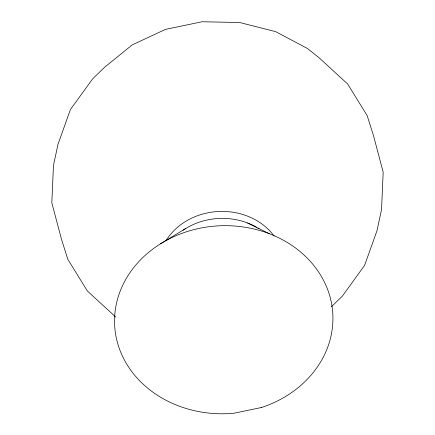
<?xml version="1.0" encoding="UTF-8"?>
<svg xmlns="http://www.w3.org/2000/svg" width="435" height="435" viewBox="0 0 435 435"><rect width="100%" height="100%" fill="white"/><g stroke="black" fill="none" stroke-linecap="round" stroke-linejoin="round"><path stroke-width="0.65" d="M331.361 306.773L342.247 296.262L364.59 265.399L376.982 230.724L381.538 209.567L383.186 172.162L373.545 135.802L367.194 115.656L347.608 83.939L319.089 57.779L307.512 48.513L275.665 31.652L239.723 22.522L202.134 21.75L165.447 29.39L132.18 44.919L104.585 67.278L92.753 78.708L70.41 109.566L58.018 144.246L53.461 165.398L51.814 202.802L61.455 239.163L67.806 259.309L87.391 291.031L115.911 317.186M160.597 243.763L185.408 228.712M247.542 222.97L269.325 233.709M166.453 239.979A62.422 53.728 -2.7 0 1 274.121 236.091M183.146 230.191A62.422 53.728 -2.7 0 1 256.808 227.385M257.977 228.076A62.422 53.728 -2.7 0 1 259.119 228.788M261.669 407.459L233.872 413.25A109.234 94.025 -2.7 0 1 120.908 289.318A109.234 94.025 -2.7 0 1 300.514 251.914A109.234 94.025 -2.7 0 1 261.669 407.459"/></g></svg>
